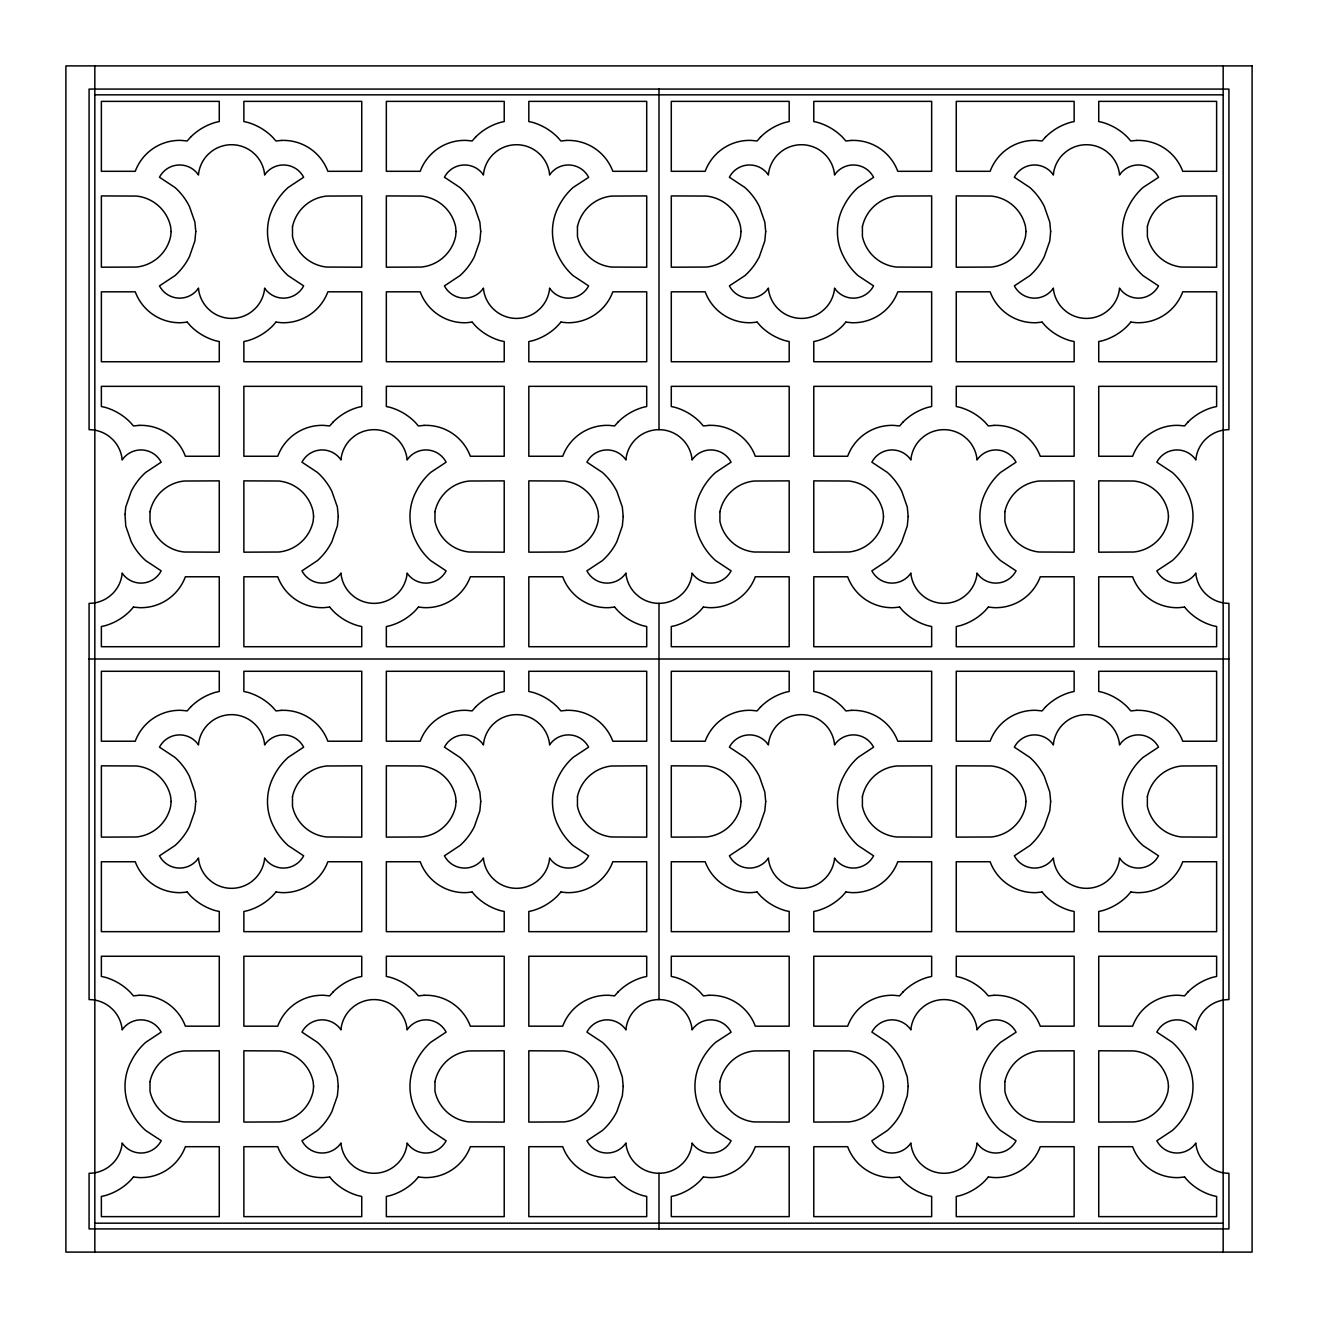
<?xml version="1.0" encoding="UTF-8"?>
<svg xmlns="http://www.w3.org/2000/svg" width="1318" height="1318" viewBox="0 0 1318 1318"><rect width="100%" height="100%" fill="white"/><g stroke="black" fill="none" stroke-linecap="round" stroke-linejoin="round"><path stroke-width="1.5" d="M94.83 94.83L1223.17 94.83M89.08 659L1228.92 659M94.83 1223.17L1223.17 1223.17M1223.17 65.9L1223.17 1252.1M659 89.08L659 429.684M659 603.347L659 999.604M659 1173.267L659 1228.92M94.83 65.9L94.83 1252.1M125.012 514.399L125.754 525.997L131.207 541.649A63.692 63.692 0 0 0 145.705 560.611L161.175 570.842A22.752 22.752 0 0 1 145.771 582.605L142.954 583.017A22.752 22.752 0 0 1 122.903 574.17L122.162 573.05L121.948 575.274A33.263 33.263 0 0 1 112.623 593.611L109.493 596.362A33.263 33.263 0 0 1 90.151 603.347L89.08 603.347L89.08 999.604L90.151 999.604A33.263 33.263 0 0 1 109.493 1006.59L112.623 1009.357A33.263 33.263 0 0 1 121.948 1027.678L122.162 1029.918L122.903 1028.798A22.752 22.752 0 0 1 142.954 1019.934L145.771 1020.363A22.752 22.752 0 0 1 161.175 1032.109L145.705 1042.34A63.692 63.692 0 0 0 131.207 1061.32C122.953 1076.872 122.953 1095.999 131.207 1111.568A63.692 63.692 0 0 0 145.705 1130.531L161.224 1140.663A22.752 22.752 0 0 1 145.771 1152.525L142.954 1152.937A22.752 22.752 0 0 1 122.903 1144.09L122.162 1142.97L121.948 1145.194A33.263 33.263 0 0 1 112.623 1163.53L109.493 1166.282A33.263 33.263 0 0 1 90.151 1173.267L89.08 1173.267L89.08 1228.92L1228.92 1228.92L1228.92 1173.267L1227.849 1173.267A33.263 33.263 0 0 1 1208.507 1166.282L1205.377 1163.53A33.263 33.263 0 0 1 1196.052 1145.194L1195.838 1142.97L1195.096 1144.09A22.752 22.752 0 0 1 1175.046 1152.937L1172.229 1152.525A22.752 22.752 0 0 1 1156.825 1140.762L1172.295 1130.531A63.692 63.692 0 0 0 1186.793 1111.568C1195.047 1095.999 1195.047 1076.872 1186.793 1061.32A63.692 63.692 0 0 0 1172.295 1042.34L1156.825 1032.109A22.752 22.752 0 0 1 1172.229 1020.363L1175.046 1019.934A22.752 22.752 0 0 1 1195.096 1028.798L1195.838 1029.918L1196.052 1027.678A33.263 33.263 0 0 1 1205.377 1009.357L1208.507 1006.59A33.263 33.263 0 0 1 1227.849 999.604L1228.92 999.604L1228.92 603.347L1227.849 603.347A33.263 33.263 0 0 1 1208.507 596.362L1205.377 593.611A33.263 33.263 0 0 1 1196.052 575.274L1195.838 573.05L1195.096 574.17A22.752 22.752 0 0 1 1175.046 583.017L1172.229 582.605A22.752 22.752 0 0 1 1156.825 570.842L1172.295 560.611A63.692 63.692 0 0 0 1186.793 541.649C1195.047 526.08 1195.047 506.952 1186.793 491.4A63.692 63.692 0 0 0 1172.295 472.421L1156.825 462.19A22.752 22.752 0 0 1 1172.229 450.443L1175.046 450.015A22.752 22.752 0 0 1 1195.096 458.878L1195.838 459.998L1196.052 457.774A33.263 33.263 0 0 1 1205.377 439.438L1208.507 436.67A33.263 33.263 0 0 1 1227.849 429.684L1228.92 429.684L1228.92 89.08L89.08 89.08L89.08 429.684L90.151 429.684A33.263 33.263 0 0 1 109.493 436.67L112.623 439.438A33.263 33.263 0 0 1 121.948 457.774L122.162 459.998L122.903 458.878A22.752 22.752 0 0 1 142.954 450.015L145.771 450.443A22.752 22.752 0 0 1 161.175 462.19L145.705 472.421A63.692 63.692 0 0 0 131.207 491.4L125.754 507.051L125.012 514.399M195.789 231.556L194.883 241.029L189.43 256.68A63.692 63.692 0 0 1 174.948 275.66L159.478 285.891A22.752 22.752 0 0 0 174.866 297.637L177.699 298.066A22.752 22.752 0 0 0 197.733 289.202L198.491 288.082L198.688 290.322A33.263 33.263 0 0 0 208.013 308.643L211.144 311.41A33.263 33.263 0 0 0 230.485 318.396L232.643 318.396A33.263 33.263 0 0 0 251.985 311.41L255.115 308.643A33.263 33.263 0 0 0 264.424 290.322L264.638 288.082L265.379 289.202A22.752 22.752 0 0 0 285.429 298.066L288.263 297.637A22.752 22.752 0 0 0 303.651 285.891L288.181 275.66A63.692 63.692 0 0 1 273.699 256.68C265.429 241.128 265.429 222.001 273.699 206.432A63.692 63.692 0 0 1 288.181 187.469L303.651 177.238A22.752 22.752 0 0 0 288.263 165.475L285.429 165.063A22.752 22.752 0 0 0 265.379 173.91L264.638 175.03L264.424 172.806A33.263 33.263 0 0 0 255.115 154.47L251.985 151.718A33.263 33.263 0 0 0 232.643 144.733L230.485 144.733A33.263 33.263 0 0 0 211.144 151.718L208.013 154.47A33.263 33.263 0 0 0 198.688 172.806L198.491 175.03L197.733 173.91A22.752 22.752 0 0 0 177.699 165.063L174.866 165.475A22.752 22.752 0 0 0 159.478 177.238L174.948 187.469A63.692 63.692 0 0 1 189.43 206.432L194.883 222.083L195.789 231.556M195.789 801.476L194.883 810.949L189.43 826.6A63.692 63.692 0 0 1 174.948 845.579L159.478 855.81A22.752 22.752 0 0 0 174.866 867.557L177.699 867.985A22.752 22.752 0 0 0 197.733 859.122L198.491 858.002L198.688 860.226A33.263 33.263 0 0 0 208.013 878.562L211.144 881.33A33.263 33.263 0 0 0 230.485 888.316L232.643 888.316A33.263 33.263 0 0 0 251.985 881.33L255.115 878.562A33.263 33.263 0 0 0 264.424 860.226L264.638 858.002L265.379 859.122A22.752 22.752 0 0 0 285.429 867.985L288.263 867.557A22.752 22.752 0 0 0 303.651 855.81L288.181 845.579A63.692 63.692 0 0 1 273.699 826.6C265.429 811.048 265.429 791.92 273.699 776.351A63.692 63.692 0 0 1 288.181 757.389L303.651 747.158A22.752 22.752 0 0 0 288.263 735.395L285.429 734.983A22.752 22.752 0 0 0 265.379 743.83L264.638 744.95L264.424 742.726A33.263 33.263 0 0 0 255.115 724.389L251.985 721.638A33.263 33.263 0 0 0 232.643 714.653L230.485 714.653A33.263 33.263 0 0 0 211.144 721.638L208.013 724.389A33.263 33.263 0 0 0 198.688 742.726L198.491 744.95L197.733 743.83A22.752 22.752 0 0 0 177.699 734.983L174.866 735.395A22.752 22.752 0 0 0 159.478 747.158L174.948 757.389A63.692 63.692 0 0 1 189.43 776.351L194.883 792.003L195.789 801.476M338.265 516.524L337.375 525.997L331.905 541.649A63.692 63.692 0 0 1 317.424 560.611L301.954 570.842A22.752 22.752 0 0 0 317.341 582.605L320.175 583.017A22.752 22.752 0 0 0 340.225 574.17L340.967 573.05L341.181 575.274A33.263 33.263 0 0 0 350.489 593.611L353.619 596.362A33.263 33.263 0 0 0 372.961 603.347L375.119 603.347A33.263 33.263 0 0 0 394.461 596.362L397.591 593.611A33.263 33.263 0 0 0 406.9 575.274L407.114 573.05L407.855 574.17A22.752 22.752 0 0 0 427.905 583.017L430.739 582.605A22.752 22.752 0 0 0 446.127 570.842L430.656 560.611A63.692 63.692 0 0 1 416.175 541.649C407.905 526.08 407.905 506.952 416.175 491.4A63.692 63.692 0 0 1 430.656 472.421L446.127 462.19A22.752 22.752 0 0 0 430.739 450.443L427.905 450.015A22.752 22.752 0 0 0 407.855 458.878L407.114 459.998L406.9 457.774A33.263 33.263 0 0 0 397.591 439.438L394.461 436.67A33.263 33.263 0 0 0 375.119 429.684L372.961 429.684A33.263 33.263 0 0 0 353.619 436.67L350.489 439.438A33.263 33.263 0 0 0 341.181 457.774L340.967 459.998L340.225 458.878A22.752 22.752 0 0 0 320.175 450.015L317.341 450.443A22.752 22.752 0 0 0 301.954 462.19L317.424 472.421A63.692 63.692 0 0 1 331.905 491.4L337.375 507.051L338.265 516.524M338.265 1086.444L337.375 1095.917L331.905 1111.568A63.692 63.692 0 0 1 317.424 1130.531L301.954 1140.762A22.752 22.752 0 0 0 317.341 1152.525L320.175 1152.937A22.752 22.752 0 0 0 340.225 1144.09L340.967 1142.97L341.181 1145.194A33.263 33.263 0 0 0 350.489 1163.53L353.619 1166.282A33.263 33.263 0 0 0 372.961 1173.267L375.119 1173.267A33.263 33.263 0 0 0 394.461 1166.282L397.591 1163.53A33.263 33.263 0 0 0 406.9 1145.194L407.114 1142.97L407.855 1144.09A22.752 22.752 0 0 0 427.905 1152.937L430.739 1152.525A22.752 22.752 0 0 0 446.127 1140.762L430.656 1130.531A63.692 63.692 0 0 1 416.175 1111.568C407.905 1095.999 407.905 1076.872 416.175 1061.32A63.692 63.692 0 0 1 430.656 1042.34L446.127 1032.109A22.752 22.752 0 0 0 430.739 1020.363L427.905 1019.934A22.752 22.752 0 0 0 407.855 1028.798L407.114 1029.918L406.9 1027.678A33.263 33.263 0 0 0 397.591 1009.357L394.461 1006.59A33.263 33.263 0 0 0 375.119 999.604L372.961 999.604A33.263 33.263 0 0 0 353.619 1006.59L350.489 1009.357A33.263 33.263 0 0 0 341.181 1027.678L340.967 1029.918L340.225 1028.798A22.752 22.752 0 0 0 320.175 1019.934L317.341 1020.363A22.752 22.752 0 0 0 301.954 1032.109L317.424 1042.34A63.692 63.692 0 0 1 331.905 1061.32L337.375 1076.971L338.265 1086.444M480.74 231.556L479.851 241.029L474.381 256.68A63.692 63.692 0 0 1 459.9 275.66L444.43 285.891A22.752 22.752 0 0 0 459.834 297.637L462.651 298.066A22.752 22.752 0 0 0 482.701 289.202L483.442 288.082L483.657 290.322A33.263 33.263 0 0 0 492.965 308.643L496.112 311.41A33.263 33.263 0 0 0 515.437 318.396L517.595 318.396A33.263 33.263 0 0 0 536.937 311.41L540.067 308.643A33.263 33.263 0 0 0 549.392 290.322L549.59 288.082L550.347 289.202A22.752 22.752 0 0 0 570.397 298.066L573.215 297.637A22.752 22.752 0 0 0 588.619 285.891L573.132 275.66A63.692 63.692 0 0 1 558.651 256.68C550.397 241.128 550.397 222.001 558.651 206.432A63.692 63.692 0 0 1 573.132 187.469L588.652 177.337A22.752 22.752 0 0 0 573.215 165.475L570.397 165.063A22.752 22.752 0 0 0 550.347 173.91L549.59 175.03L549.392 172.806A33.263 33.263 0 0 0 540.067 154.47L536.937 151.718A33.263 33.263 0 0 0 517.595 144.733L515.437 144.733A33.263 33.263 0 0 0 496.112 151.718L492.965 154.47A33.263 33.263 0 0 0 483.657 172.806L483.442 175.03L482.701 173.91A22.752 22.752 0 0 0 462.651 165.063L459.834 165.475A22.752 22.752 0 0 0 444.43 177.238L459.9 187.469A63.692 63.692 0 0 1 474.381 206.432L479.851 222.083L480.74 231.556M480.74 801.476L479.851 810.949L474.381 826.6A63.692 63.692 0 0 1 459.9 845.579L444.43 855.81A22.752 22.752 0 0 0 459.834 867.557L462.651 867.985A22.752 22.752 0 0 0 482.701 859.122L483.442 858.002L483.657 860.226A33.263 33.263 0 0 0 492.965 878.562L496.112 881.33A33.263 33.263 0 0 0 515.437 888.316L517.595 888.316A33.263 33.263 0 0 0 536.937 881.33L540.067 878.562A33.263 33.263 0 0 0 549.392 860.226L549.59 858.002L550.347 859.122A22.752 22.752 0 0 0 570.397 867.985L573.215 867.557A22.752 22.752 0 0 0 588.619 855.81L573.132 845.579A63.692 63.692 0 0 1 558.651 826.6C550.397 811.048 550.397 791.92 558.651 776.351A63.692 63.692 0 0 1 573.132 757.389L588.619 747.158A22.752 22.752 0 0 0 573.215 735.395L570.397 734.983A22.752 22.752 0 0 0 550.347 743.83L549.59 744.95L549.392 742.726A33.263 33.263 0 0 0 540.067 724.389L536.937 721.638A33.263 33.263 0 0 0 517.595 714.653L515.437 714.653A33.263 33.263 0 0 0 496.112 721.638L492.965 724.389A33.263 33.263 0 0 0 483.657 742.726L483.442 744.95L482.701 743.83A22.752 22.752 0 0 0 462.651 734.983L459.834 735.395A22.752 22.752 0 0 0 444.43 747.158L459.9 757.389A63.692 63.692 0 0 1 474.381 776.351L479.851 792.003L480.74 801.476M623.216 516.524L622.327 525.997L616.873 541.649A63.692 63.692 0 0 1 602.375 560.611L586.905 570.842A22.752 22.752 0 0 0 602.31 582.605L605.127 583.017A22.752 22.752 0 0 0 625.177 574.17L625.935 573.05L626.132 575.274A33.263 33.263 0 0 0 635.457 593.611L638.587 596.362A33.263 33.263 0 0 0 657.929 603.347L660.071 603.347A33.263 33.263 0 0 0 679.413 596.362L682.543 593.611A33.263 33.263 0 0 0 691.868 575.274L692.065 573.05L692.823 574.17A22.752 22.752 0 0 0 712.873 583.017L715.69 582.605A22.752 22.752 0 0 0 731.095 570.842L715.625 560.611A63.692 63.692 0 0 1 701.127 541.649C692.873 526.08 692.873 506.952 701.127 491.4A63.692 63.692 0 0 1 715.625 472.421L731.095 462.19A22.752 22.752 0 0 0 715.69 450.443L712.873 450.015A22.752 22.752 0 0 0 692.823 458.878L692.065 459.998L691.868 457.774A33.263 33.263 0 0 0 682.543 439.438L679.413 436.67A33.263 33.263 0 0 0 660.071 429.684L657.929 429.684A33.263 33.263 0 0 0 638.587 436.67L635.457 439.438A33.263 33.263 0 0 0 626.132 457.774L625.935 459.998L625.177 458.878A22.752 22.752 0 0 0 605.127 450.015L602.31 450.443A22.752 22.752 0 0 0 586.905 462.19L602.375 472.421A63.692 63.692 0 0 1 616.873 491.4L622.327 507.051L623.216 516.524M623.216 1086.444L622.327 1095.917L616.873 1111.568A63.692 63.692 0 0 1 602.375 1130.531L586.905 1140.762A22.752 22.752 0 0 0 602.31 1152.525L605.127 1152.937A22.752 22.752 0 0 0 625.177 1144.09L625.935 1142.97L626.132 1145.194A33.263 33.263 0 0 0 635.457 1163.53L638.587 1166.282A33.263 33.263 0 0 0 657.929 1173.267L660.071 1173.267A33.263 33.263 0 0 0 679.413 1166.282L682.543 1163.53A33.263 33.263 0 0 0 691.868 1145.194L692.065 1142.97L692.823 1144.09A22.752 22.752 0 0 0 712.873 1152.937L715.69 1152.525A22.752 22.752 0 0 0 731.095 1140.762L715.625 1130.531A63.692 63.692 0 0 1 701.127 1111.568C692.873 1095.999 692.873 1076.872 701.127 1061.32A63.692 63.692 0 0 1 715.625 1042.34L731.128 1032.208A22.752 22.752 0 0 0 715.69 1020.363L712.873 1019.934A22.752 22.752 0 0 0 692.823 1028.798L692.065 1029.918L691.868 1027.678A33.263 33.263 0 0 0 682.543 1009.357L679.413 1006.59A33.263 33.263 0 0 0 660.071 999.604L657.929 999.604A33.263 33.263 0 0 0 638.587 1006.59L635.457 1009.357A33.263 33.263 0 0 0 626.132 1027.678L625.935 1029.918L625.177 1028.798A22.752 22.752 0 0 0 605.127 1019.934L602.31 1020.363A22.752 22.752 0 0 0 586.905 1032.109L602.375 1042.34A63.692 63.692 0 0 1 616.873 1061.32L622.327 1076.971L623.216 1086.444M765.709 231.556L764.802 241.029L759.349 256.68A63.692 63.692 0 0 1 744.868 275.66L729.381 285.891A22.752 22.752 0 0 0 744.785 297.637L747.603 298.066A22.752 22.752 0 0 0 767.653 289.202L768.41 288.082L768.608 290.322A33.263 33.263 0 0 0 777.933 308.643L781.063 311.41A33.263 33.263 0 0 0 800.405 318.396L802.563 318.396A33.263 33.263 0 0 0 821.888 311.41L825.035 308.643A33.263 33.263 0 0 0 834.343 290.322L834.558 288.082L835.299 289.202A22.752 22.752 0 0 0 855.349 298.066L858.166 297.637A22.752 22.752 0 0 0 873.57 285.891L858.1 275.66A63.692 63.692 0 0 1 843.619 256.68C835.348 241.128 835.348 222.001 843.619 206.432A63.692 63.692 0 0 1 858.1 187.469L873.62 177.337A22.752 22.752 0 0 0 858.166 165.475L855.349 165.063A22.752 22.752 0 0 0 835.299 173.91L834.558 175.03L834.343 172.806A33.263 33.263 0 0 0 825.035 154.47L821.888 151.718A33.263 33.263 0 0 0 802.563 144.733L800.405 144.733A33.263 33.263 0 0 0 781.063 151.718L777.933 154.47A33.263 33.263 0 0 0 768.608 172.806L768.41 175.03L767.653 173.91A22.752 22.752 0 0 0 747.603 165.063L744.785 165.475A22.752 22.752 0 0 0 729.381 177.238L744.868 187.469A63.692 63.692 0 0 1 759.349 206.432L764.802 222.083L765.709 231.556M765.709 801.476L764.802 810.949L759.349 826.6A63.692 63.692 0 0 1 744.868 845.579L729.381 855.81A22.752 22.752 0 0 0 744.785 867.557L747.603 867.985A22.752 22.752 0 0 0 767.653 859.122L768.41 858.002L768.608 860.226A33.263 33.263 0 0 0 777.933 878.562L781.063 881.33A33.263 33.263 0 0 0 800.405 888.316L802.563 888.316A33.263 33.263 0 0 0 821.888 881.33L825.035 878.562A33.263 33.263 0 0 0 834.343 860.226L834.558 858.002L835.299 859.122A22.752 22.752 0 0 0 855.349 867.985L858.166 867.557A22.752 22.752 0 0 0 873.57 855.81L858.1 845.579A63.692 63.692 0 0 1 843.619 826.6C835.348 811.048 835.348 791.92 843.619 776.351A63.692 63.692 0 0 1 858.1 757.389L873.57 747.158A22.752 22.752 0 0 0 858.166 735.395L855.349 734.983A22.752 22.752 0 0 0 835.299 743.83L834.558 744.95L834.343 742.726A33.263 33.263 0 0 0 825.035 724.389L821.888 721.638A33.263 33.263 0 0 0 802.563 714.653L800.405 714.653A33.263 33.263 0 0 0 781.063 721.638L777.933 724.389A33.263 33.263 0 0 0 768.608 742.726L768.41 744.95L767.653 743.83A22.752 22.752 0 0 0 747.603 734.983L744.785 735.395A22.752 22.752 0 0 0 729.381 747.158L744.868 757.389A63.692 63.692 0 0 1 759.349 776.351L764.802 792.003L765.709 801.476M908.184 516.524L907.278 525.997L901.825 541.649A63.692 63.692 0 0 1 887.344 560.611L871.873 570.842A22.752 22.752 0 0 0 887.261 582.605L890.095 583.017A22.752 22.752 0 0 0 910.145 574.17L910.886 573.05L911.1 575.274A33.263 33.263 0 0 0 920.409 593.611L923.539 596.362A33.263 33.263 0 0 0 942.881 603.347L945.039 603.347A33.263 33.263 0 0 0 964.381 596.362L967.511 593.611A33.263 33.263 0 0 0 976.819 575.274L977.033 573.05L977.775 574.17A22.752 22.752 0 0 0 997.825 583.017L1000.659 582.605A22.752 22.752 0 0 0 1016.046 570.842L1000.576 560.611A63.692 63.692 0 0 1 986.095 541.649C977.824 526.08 977.824 506.952 986.095 491.4A63.692 63.692 0 0 1 1000.576 472.421L1016.046 462.19A22.752 22.752 0 0 0 1000.659 450.443L997.825 450.015A22.752 22.752 0 0 0 977.775 458.878L977.033 459.998L976.819 457.774A33.263 33.263 0 0 0 967.511 439.438L964.381 436.67A33.263 33.263 0 0 0 945.039 429.684L942.881 429.684A33.263 33.263 0 0 0 923.539 436.67L920.409 439.438A33.263 33.263 0 0 0 911.1 457.774L910.886 459.998L910.145 458.878A22.752 22.752 0 0 0 890.095 450.015L887.261 450.443A22.752 22.752 0 0 0 871.873 462.19L887.344 472.421A63.692 63.692 0 0 1 901.825 491.4L907.278 507.051L908.184 516.524M908.184 1086.444L907.278 1095.917L901.825 1111.568A63.692 63.692 0 0 1 887.344 1130.531L871.873 1140.762A22.752 22.752 0 0 0 887.261 1152.525L890.095 1152.937A22.752 22.752 0 0 0 910.145 1144.09L910.886 1142.97L911.1 1145.194A33.263 33.263 0 0 0 920.409 1163.53L923.539 1166.282A33.263 33.263 0 0 0 942.881 1173.267L945.039 1173.267A33.263 33.263 0 0 0 964.381 1166.282L967.511 1163.53A33.263 33.263 0 0 0 976.819 1145.194L977.033 1142.97L977.775 1144.09A22.752 22.752 0 0 0 997.825 1152.937L1000.659 1152.525A22.752 22.752 0 0 0 1016.046 1140.762L1000.576 1130.531A63.692 63.692 0 0 1 986.095 1111.568C977.824 1095.999 977.824 1076.872 986.095 1061.32A63.692 63.692 0 0 1 1000.576 1042.34L1016.096 1032.208A22.752 22.752 0 0 0 1000.659 1020.363L997.825 1019.934A22.752 22.752 0 0 0 977.775 1028.798L977.033 1029.918L976.819 1027.678A33.263 33.263 0 0 0 967.511 1009.357L964.381 1006.59A33.263 33.263 0 0 0 945.039 999.604L942.881 999.604A33.263 33.263 0 0 0 923.539 1006.59L920.409 1009.357A33.263 33.263 0 0 0 911.1 1027.678L910.886 1029.918L910.145 1028.798A22.752 22.752 0 0 0 890.095 1019.934L887.261 1020.363A22.752 22.752 0 0 0 871.873 1032.109L887.344 1042.34A63.692 63.692 0 0 1 901.825 1061.32L907.278 1076.971L908.184 1086.444M1050.66 231.556L1049.771 241.029L1044.301 256.68A63.692 63.692 0 0 1 1029.819 275.66L1014.349 285.891A22.752 22.752 0 0 0 1029.737 297.637L1032.571 298.066A22.752 22.752 0 0 0 1052.621 289.202L1053.362 288.082L1053.576 290.322A33.263 33.263 0 0 0 1062.885 308.643L1066.015 311.41A33.263 33.263 0 0 0 1085.357 318.396L1087.515 318.396A33.263 33.263 0 0 0 1106.856 311.41L1109.987 308.643A33.263 33.263 0 0 0 1119.312 290.322L1119.509 288.082L1120.267 289.202A22.752 22.752 0 0 0 1140.301 298.066L1143.134 297.637A22.752 22.752 0 0 0 1158.522 285.891L1143.052 275.66A63.692 63.692 0 0 1 1128.57 256.68C1120.316 241.128 1120.316 222.001 1128.57 206.432A63.692 63.692 0 0 1 1143.052 187.469L1158.571 177.337A22.752 22.752 0 0 0 1143.134 165.475L1140.301 165.063A22.752 22.752 0 0 0 1120.267 173.91L1119.509 175.03L1119.312 172.806A33.263 33.263 0 0 0 1109.987 154.47L1106.856 151.718A33.263 33.263 0 0 0 1087.515 144.733L1085.357 144.733A33.263 33.263 0 0 0 1066.015 151.718L1062.885 154.47A33.263 33.263 0 0 0 1053.576 172.806L1053.362 175.03L1052.621 173.91A22.752 22.752 0 0 0 1032.571 165.063L1029.737 165.475A22.752 22.752 0 0 0 1014.349 177.238L1029.819 187.469A63.692 63.692 0 0 1 1044.301 206.432L1049.771 222.083L1050.66 231.556M1050.66 801.476L1049.771 810.949L1044.301 826.6A63.692 63.692 0 0 1 1029.819 845.579L1014.349 855.81A22.752 22.752 0 0 0 1029.737 867.557L1032.571 867.985A22.752 22.752 0 0 0 1052.621 859.122L1053.362 858.002L1053.576 860.226A33.263 33.263 0 0 0 1062.885 878.562L1066.015 881.33A33.263 33.263 0 0 0 1085.357 888.316L1087.515 888.316A33.263 33.263 0 0 0 1106.856 881.33L1109.987 878.562A33.263 33.263 0 0 0 1119.312 860.226L1119.509 858.002L1120.267 859.122A22.752 22.752 0 0 0 1140.301 867.985L1143.134 867.557A22.752 22.752 0 0 0 1158.522 855.81L1143.052 845.579A63.692 63.692 0 0 1 1128.57 826.6C1120.316 811.048 1120.316 791.92 1128.57 776.351A63.692 63.692 0 0 1 1143.052 757.389L1158.522 747.158A22.752 22.752 0 0 0 1143.134 735.395L1140.301 734.983A22.752 22.752 0 0 0 1120.267 743.83L1119.509 744.95L1119.312 742.726A33.263 33.263 0 0 0 1109.987 724.389L1106.856 721.638A33.263 33.263 0 0 0 1087.515 714.653L1085.357 714.653A33.263 33.263 0 0 0 1066.015 721.638L1062.885 724.389A33.263 33.263 0 0 0 1053.576 742.726L1053.362 744.95L1052.621 743.83A22.752 22.752 0 0 0 1032.571 734.983L1029.737 735.395A22.752 22.752 0 0 0 1014.349 747.158L1029.819 757.389A63.692 63.692 0 0 1 1044.301 776.351L1049.771 792.003L1050.66 801.476M171.126 231.556L170.632 236.433A39.062 39.062 0 0 1 136.429 267.06L101.371 267.208L101.371 195.921L136.429 196.069A39.062 39.062 0 0 1 170.632 226.696L171.126 231.556M150.005 511.648L150.005 521.384A39.062 39.062 0 0 0 184.207 552.011L219.266 552.176L219.266 480.872L184.207 481.021A39.062 39.062 0 0 0 150.005 511.648M171.126 801.476L170.632 806.352A39.062 39.062 0 0 1 136.429 836.979L101.371 837.128L101.371 765.824L136.429 765.989A39.062 39.062 0 0 1 170.632 796.616L171.126 801.476M150.005 1081.567L150.005 1091.304A39.062 39.062 0 0 0 184.207 1121.931L219.266 1122.079L219.266 1050.792L184.207 1050.94A39.062 39.062 0 0 0 150.005 1081.567M292.481 226.696L292.481 236.433A39.062 39.062 0 0 0 326.699 267.06L361.742 267.208L361.742 195.921L326.699 196.069A39.062 39.062 0 0 0 292.481 226.696M313.602 516.524L313.124 521.384A39.062 39.062 0 0 1 278.905 552.011L243.863 552.176L243.863 480.872L278.905 481.021A39.062 39.062 0 0 1 313.124 511.648L313.602 516.524M292.481 796.616L292.481 806.352A39.062 39.062 0 0 0 326.699 836.979L361.742 837.128L361.742 765.824L326.699 765.989A39.062 39.062 0 0 0 292.481 796.616M313.602 1086.444L313.124 1091.304A39.062 39.062 0 0 1 278.905 1121.931L243.863 1122.079L243.863 1050.792L278.905 1050.94A39.062 39.062 0 0 1 313.124 1081.567L313.602 1086.444M456.077 231.556L455.6 236.433A39.062 39.062 0 0 1 421.381 267.06L386.339 267.208L386.339 195.921L421.381 196.069A39.062 39.062 0 0 1 455.6 226.696L456.077 231.556M434.973 511.648L434.973 521.384A39.062 39.062 0 0 0 469.175 552.011L504.217 552.176L504.217 480.872L469.175 481.021A39.062 39.062 0 0 0 434.973 511.648M456.077 801.476L455.6 806.352A39.062 39.062 0 0 1 421.381 836.979L386.339 837.128L386.339 765.824L421.381 765.989A39.062 39.062 0 0 1 455.6 796.616L456.077 801.476M434.973 1081.567L434.973 1091.304A39.062 39.062 0 0 0 469.175 1121.931L504.217 1122.079L504.217 1050.792L469.175 1050.94A39.062 39.062 0 0 0 434.973 1081.567M577.449 226.696L577.449 236.433A39.062 39.062 0 0 0 611.651 267.06L646.71 267.208L646.71 195.921L611.651 196.069A39.062 39.062 0 0 0 577.449 226.696M598.57 516.524L598.075 521.384A39.062 39.062 0 0 1 563.873 552.011L528.815 552.176L528.815 480.872L563.873 481.021A39.062 39.062 0 0 1 598.075 511.648L598.57 516.524M577.449 796.616L577.449 806.352A39.062 39.062 0 0 0 611.651 836.979L646.71 837.128L646.71 765.824L611.651 765.989A39.062 39.062 0 0 0 577.449 796.616M598.57 1086.444L598.075 1091.304A39.062 39.062 0 0 1 563.873 1121.931L528.815 1122.079L528.815 1050.792L563.873 1050.94A39.062 39.062 0 0 1 598.075 1081.567L598.57 1086.444M741.045 231.556L740.551 236.433A39.062 39.062 0 0 1 706.349 267.06L671.29 267.208L671.29 195.921L706.349 196.069A39.062 39.062 0 0 1 740.551 226.696L741.045 231.556M719.925 511.648L719.925 521.384A39.062 39.062 0 0 0 754.127 552.011L789.185 552.176L789.185 480.872L754.127 481.021A39.062 39.062 0 0 0 719.925 511.648M741.045 801.476L740.551 806.352A39.062 39.062 0 0 1 706.349 836.979L671.29 837.128L671.29 765.824L706.349 765.989A39.062 39.062 0 0 1 740.551 796.616L741.045 801.476M719.925 1081.567L719.925 1091.304A39.062 39.062 0 0 0 754.127 1121.931L789.185 1122.079L789.185 1050.792L754.127 1050.94A39.062 39.062 0 0 0 719.925 1081.567M862.4 226.696L862.4 236.433A39.062 39.062 0 0 0 896.619 267.06L931.661 267.208L931.661 195.921L896.619 196.069A39.062 39.062 0 0 0 862.4 226.696M883.521 516.524L883.027 521.384A39.062 39.062 0 0 1 848.825 552.011L813.783 552.176L813.783 480.872L848.825 481.021A39.062 39.062 0 0 1 883.027 511.648L883.521 516.524M862.4 796.616L862.4 806.352A39.062 39.062 0 0 0 896.619 836.979L931.661 837.128L931.661 765.824L896.619 765.989A39.062 39.062 0 0 0 862.4 796.616M883.521 1086.444L883.027 1091.304A39.062 39.062 0 0 1 848.825 1121.931L813.783 1122.079L813.783 1050.792L848.825 1050.94A39.062 39.062 0 0 1 883.027 1081.567L883.521 1086.444M1025.997 231.556L1025.519 236.433A39.062 39.062 0 0 1 991.301 267.06L956.258 267.208L956.258 195.921L991.301 196.069A39.062 39.062 0 0 1 1025.519 226.696L1025.997 231.556M1004.876 511.648L1004.876 521.384A39.062 39.062 0 0 0 1039.095 552.011L1074.137 552.176L1074.137 480.872L1039.095 481.021A39.062 39.062 0 0 0 1004.876 511.648M1025.997 801.476L1025.519 806.352A39.062 39.062 0 0 1 991.301 836.979L956.258 837.128L956.258 765.824L991.301 765.989A39.062 39.062 0 0 1 1025.519 796.616L1025.997 801.476M1004.876 1081.567L1004.876 1091.304A39.062 39.062 0 0 0 1039.095 1121.931L1074.137 1122.079L1074.137 1050.792L1039.095 1050.94A39.062 39.062 0 0 0 1004.876 1081.567M1147.368 226.696L1147.368 236.433A39.062 39.062 0 0 0 1181.571 267.06L1216.629 267.208L1216.629 195.921L1181.571 196.069A39.062 39.062 0 0 0 1147.368 226.696M1168.489 516.524L1167.995 521.384A39.062 39.062 0 0 1 1133.793 552.011L1098.734 552.176L1098.734 480.872L1133.793 481.021A39.062 39.062 0 0 1 1167.995 511.648L1168.489 516.524M1147.368 796.616L1147.368 806.352A39.062 39.062 0 0 0 1181.571 836.979L1216.629 837.128L1216.629 765.824L1181.571 765.989A39.062 39.062 0 0 0 1147.368 796.616M1168.489 1086.444L1167.995 1091.304A39.062 39.062 0 0 1 1133.793 1121.931L1098.734 1122.079L1098.734 1050.792L1133.793 1050.94A39.062 39.062 0 0 1 1167.995 1081.567L1168.489 1086.444M190.616 137.105L187.189 140.993L181.505 140.416A47.316 47.316 0 0 0 135.26 171.307L101.371 171.307L101.371 101.371L219.266 101.371L219.266 121.553L215.361 122.426A57.86 57.86 0 0 0 190.616 137.105M275.94 322.119L272.513 326.024A57.86 57.86 0 0 1 247.751 340.687L243.863 341.56L243.863 361.742L361.742 361.742L361.742 291.822L327.853 291.822A47.25 47.25 0 0 1 318.725 306.979A47.333 47.333 0 0 1 281.607 322.712L275.94 322.119M475.567 137.105L472.141 140.993L466.473 140.416A47.316 47.316 0 0 0 420.211 171.307L386.339 171.307L386.339 101.371L504.217 101.371L504.217 121.553L500.329 122.426A57.86 57.86 0 0 0 475.567 137.105M133.464 607.087L130.037 610.975A57.86 57.86 0 0 1 105.275 625.655L101.371 626.528L101.371 646.71L219.266 646.71L219.266 576.773L185.377 576.773A47.316 47.316 0 0 1 139.131 607.647L133.464 607.087M333.092 422.073L329.665 425.961L323.981 425.384A47.316 47.316 0 0 0 277.736 456.259L243.863 456.259L243.863 386.339L361.742 386.339L361.742 406.521L357.837 407.394A57.86 57.86 0 0 0 333.092 422.073M190.616 707.025L187.189 710.913L181.505 710.336A47.316 47.316 0 0 0 135.26 741.227L101.371 741.227L101.371 671.29L219.266 671.29L219.266 691.472L215.361 692.345A57.86 57.86 0 0 0 190.616 707.025M560.891 322.119L557.481 326.024A57.86 57.86 0 0 1 532.719 340.687L528.815 341.56L528.815 361.742L646.71 361.742L646.71 291.822L612.821 291.822A47.316 47.316 0 0 1 566.575 322.696L560.891 322.119M760.519 137.105L757.109 140.993L751.425 140.416A47.316 47.316 0 0 0 705.179 171.307L671.29 171.307L671.29 101.371L789.185 101.371L789.185 121.553L785.281 122.426A57.86 57.86 0 0 0 760.519 137.105M418.416 607.087L414.989 610.975A57.86 57.86 0 0 1 390.243 625.655L386.339 626.528L386.339 646.71L504.217 646.71L504.217 576.773L470.345 576.773A47.316 47.316 0 0 1 424.099 607.647L418.416 607.087M618.043 422.073L614.616 425.961L608.949 425.384A47.316 47.316 0 0 0 562.704 456.259L528.815 456.259L528.815 386.339L646.71 386.339L646.71 406.521L642.805 407.394A57.86 57.86 0 0 0 618.043 422.073M275.94 892.039L272.513 895.927A57.86 57.86 0 0 1 247.751 910.606L243.863 911.479L243.863 931.661L361.742 931.661L361.742 861.741L327.853 861.741A47.25 47.25 0 0 1 318.725 876.898A47.333 47.333 0 0 1 281.607 892.615L275.94 892.039M475.567 707.025L472.141 710.913L466.473 710.336A47.316 47.316 0 0 0 420.211 741.227L386.339 741.227L386.339 671.29L504.217 671.29L504.217 691.472L500.329 692.345A57.86 57.86 0 0 0 475.567 707.025M845.859 322.119L842.433 326.024A57.86 57.86 0 0 1 817.671 340.687L813.783 341.56L813.783 361.742L931.661 361.742L931.661 291.822L897.772 291.822A47.25 47.25 0 0 1 888.645 306.979A47.333 47.333 0 0 1 851.527 322.712L845.859 322.119M1045.487 137.105L1042.06 140.993L1036.393 140.416A47.316 47.316 0 0 0 990.131 171.307L956.258 171.307L956.258 101.371L1074.137 101.371L1074.137 121.553L1070.249 122.426A57.86 57.86 0 0 0 1045.487 137.105M133.464 1177.007L130.037 1180.895A57.86 57.86 0 0 1 105.275 1195.574L101.371 1196.447L101.371 1216.629L219.266 1216.629L219.266 1146.693L185.377 1146.693A47.316 47.316 0 0 1 139.131 1177.567L133.464 1177.007M333.092 991.976L329.665 995.881L323.981 995.288A47.316 47.316 0 0 0 277.736 1026.178L243.863 1026.178L243.863 956.258L361.742 956.258L361.742 976.44L357.837 977.313A57.86 57.86 0 0 0 333.092 991.976M703.384 607.087L699.957 610.975A57.86 57.86 0 0 1 675.195 625.655L671.29 626.528L671.29 646.71L789.185 646.71L789.185 576.773L755.296 576.773A47.316 47.316 0 0 1 709.051 607.647L703.384 607.087M903.011 422.073L899.584 425.961L893.901 425.384A47.316 47.316 0 0 0 847.655 456.259L813.783 456.259L813.783 386.339L931.661 386.339L931.661 406.521L927.757 407.394A57.86 57.86 0 0 0 903.011 422.073M560.891 892.039L557.481 895.927A57.86 57.86 0 0 1 532.719 910.606L528.815 911.479L528.815 931.661L646.71 931.661L646.71 861.741L612.821 861.741A47.316 47.316 0 0 1 566.575 892.615L560.891 892.039M760.519 707.025L757.109 710.913L751.425 710.336A47.316 47.316 0 0 0 705.179 741.227L671.29 741.227L671.29 671.29L789.185 671.29L789.185 691.472L785.281 692.345A57.86 57.86 0 0 0 760.519 707.025M1130.811 322.119L1127.384 326.024A57.86 57.86 0 0 1 1102.639 340.687L1098.734 341.56L1098.734 361.742L1216.629 361.742L1216.629 291.822L1182.74 291.822A47.316 47.316 0 0 1 1136.495 322.696L1130.811 322.119M418.416 1177.007L414.989 1180.895A57.86 57.86 0 0 1 390.243 1195.574L386.339 1196.447L386.339 1216.629L504.217 1216.629L504.217 1146.693L470.345 1146.693A47.316 47.316 0 0 1 424.099 1177.567L418.416 1177.007M618.043 991.976L614.616 995.881L608.949 995.288A47.316 47.316 0 0 0 562.704 1026.178L528.815 1026.178L528.815 956.258L646.71 956.258L646.71 976.44L642.805 977.313A57.86 57.86 0 0 0 618.043 991.976M988.335 607.087L984.908 610.975A57.86 57.86 0 0 1 960.163 625.655L956.258 626.528L956.258 646.71L1074.137 646.71L1074.137 576.773L1040.264 576.773A47.316 47.316 0 0 1 994.019 607.647L988.335 607.087M1187.963 422.073L1184.536 425.961L1178.869 425.384A47.316 47.316 0 0 0 1132.623 456.259L1098.734 456.259L1098.734 386.339L1216.629 386.339L1216.629 406.521L1212.725 407.394A57.86 57.86 0 0 0 1187.963 422.073M845.859 892.039L842.433 895.927A57.86 57.86 0 0 1 817.671 910.606L813.783 911.479L813.783 931.661L931.661 931.661L931.661 861.741L897.772 861.741A47.25 47.25 0 0 1 888.645 876.898A47.333 47.333 0 0 1 851.527 892.615L845.859 892.039M1045.487 707.025L1042.06 710.913L1036.393 710.336A47.316 47.316 0 0 0 990.131 741.227L956.258 741.227L956.258 671.29L1074.137 671.29L1074.137 691.472L1070.249 692.345A57.86 57.86 0 0 0 1045.487 707.025M703.384 1177.007L699.957 1180.895A57.86 57.86 0 0 1 675.195 1195.574L671.29 1196.447L671.29 1216.629L789.185 1216.629L789.185 1146.693L755.296 1146.693A47.316 47.316 0 0 1 709.051 1177.567L703.384 1177.007M903.011 991.976L899.584 995.881L893.901 995.288A47.316 47.316 0 0 0 847.655 1026.178L813.783 1026.178L813.783 956.258L931.661 956.258L931.661 976.44L927.757 977.313A57.86 57.86 0 0 0 903.011 991.976M1130.811 892.039L1127.384 895.927A57.86 57.86 0 0 1 1102.639 910.606L1098.734 911.479L1098.734 931.661L1216.629 931.661L1216.629 861.741L1182.74 861.741A47.316 47.316 0 0 1 1136.495 892.615L1130.811 892.039M988.335 1177.007L984.908 1180.895A57.86 57.86 0 0 1 960.163 1195.574L956.258 1196.447L956.258 1216.629L1074.137 1216.629L1074.137 1146.693L1040.264 1146.693A47.316 47.316 0 0 1 994.019 1177.567L988.335 1177.007M1187.963 991.976L1184.536 995.881L1178.869 995.288A47.316 47.316 0 0 0 1132.623 1026.178L1098.734 1026.178L1098.734 956.258L1216.629 956.258L1216.629 976.44L1212.725 977.313A57.86 57.86 0 0 0 1187.963 991.976M281.607 140.416L275.94 140.993L272.513 137.105A57.86 57.86 0 0 0 247.751 122.426L243.863 121.553L243.863 101.371L361.742 101.371L361.742 171.307L327.853 171.307A47.316 47.316 0 0 0 281.624 140.433M566.575 140.416L560.891 140.993L557.481 137.105A57.86 57.86 0 0 0 532.719 122.426L528.815 121.553L528.815 101.371L646.71 101.371L646.71 171.307L612.821 171.307A47.316 47.316 0 0 0 566.575 140.433M851.527 140.416L845.859 140.993L842.433 137.105A57.86 57.86 0 0 0 817.671 122.426L813.783 121.553L813.783 101.371L931.661 101.371L931.661 171.307L897.772 171.307A47.316 47.316 0 0 0 851.527 140.433M1136.495 140.416L1130.811 140.993L1127.384 137.105A57.86 57.86 0 0 0 1102.639 122.426L1098.734 121.553L1098.734 101.371L1216.629 101.371L1216.629 171.307L1182.74 171.307A47.316 47.316 0 0 0 1136.495 140.433M187.189 322.119L181.505 322.712A47.316 47.316 0 0 1 135.26 291.822L101.371 291.822L101.371 361.742L219.266 361.742L219.266 341.56L215.361 340.687A57.86 57.86 0 0 1 190.616 326.024L187.189 322.119M472.141 322.119L466.473 322.712A47.316 47.316 0 0 1 420.211 291.822L386.339 291.822L386.339 361.742L504.217 361.742L504.217 341.56L500.329 340.687A57.86 57.86 0 0 1 475.567 326.024L472.141 322.119M757.109 322.119L751.425 322.712A47.316 47.316 0 0 1 705.179 291.822L671.29 291.822L671.29 361.742L789.185 361.742L789.185 341.56L785.281 340.687A57.86 57.86 0 0 1 760.519 326.024L757.109 322.119M1042.06 322.119L1036.393 322.712A47.316 47.316 0 0 1 990.131 291.822L956.258 291.822L956.258 361.742L1074.137 361.742L1074.137 341.56L1070.249 340.687A57.86 57.86 0 0 1 1045.487 326.024L1042.06 322.119M139.131 425.384L133.464 425.961L130.037 422.073A57.86 57.86 0 0 0 105.275 407.394L101.371 406.521L101.371 386.339L219.266 386.339L219.266 456.259L185.377 456.259A47.316 47.316 0 0 0 139.131 425.384M424.099 425.384L418.416 425.961L414.989 422.073A57.86 57.86 0 0 0 390.243 407.394L386.339 406.521L386.339 386.339L504.217 386.339L504.217 456.259L470.345 456.259A47.316 47.316 0 0 0 424.099 425.384M709.051 425.384L703.384 425.961L699.957 422.073A57.86 57.86 0 0 0 675.195 407.394L671.29 406.521L671.29 386.339L789.185 386.339L789.185 456.259L755.296 456.259A47.316 47.316 0 0 0 709.051 425.384M994.019 425.384L988.335 425.961L984.908 422.073A57.86 57.86 0 0 0 960.163 407.394L956.258 406.521L956.258 386.339L1074.137 386.339L1074.137 456.259L1040.264 456.259A47.316 47.316 0 0 0 994.019 425.384M329.665 607.087L323.981 607.664A47.316 47.316 0 0 1 277.736 576.773L243.863 576.773L243.863 646.71L361.742 646.71L361.742 626.528L357.837 625.655A57.86 57.86 0 0 1 333.092 610.975L329.665 607.087M614.616 607.087L608.949 607.664A47.316 47.316 0 0 1 562.704 576.773L528.815 576.773L528.815 646.71L646.71 646.71L646.71 626.528L642.805 625.655A57.86 57.86 0 0 1 618.043 610.975L614.616 607.087M899.584 607.087L893.901 607.664A47.316 47.316 0 0 1 847.655 576.773L813.783 576.773L813.783 646.71L931.661 646.71L931.661 626.528L927.757 625.655A57.86 57.86 0 0 1 903.011 610.975L899.584 607.087M1184.536 607.087L1178.869 607.664A47.316 47.316 0 0 1 1132.623 576.773L1098.734 576.773L1098.734 646.71L1216.629 646.71L1216.629 626.528L1212.725 625.655A57.86 57.86 0 0 1 1187.963 610.975L1184.536 607.087M281.607 710.336L275.94 710.913L272.513 707.025A57.86 57.86 0 0 0 247.751 692.345L243.863 691.472L243.863 671.29L361.742 671.29L361.742 741.227L327.853 741.227A47.316 47.316 0 0 0 281.624 710.353M566.575 710.336L560.891 710.913L557.481 707.025A57.86 57.86 0 0 0 532.719 692.345L528.815 691.472L528.815 671.29L646.71 671.29L646.71 741.227L612.821 741.227A47.316 47.316 0 0 0 566.575 710.353M851.527 710.336L845.859 710.913L842.433 707.025A57.86 57.86 0 0 0 817.671 692.345L813.783 691.472L813.783 671.29L931.661 671.29L931.661 741.227L897.772 741.227A47.316 47.316 0 0 0 851.527 710.353M1136.495 710.336L1130.811 710.913L1127.384 707.025A57.86 57.86 0 0 0 1102.639 692.345L1098.734 691.472L1098.734 671.29L1216.629 671.29L1216.629 741.227L1182.74 741.227A47.316 47.316 0 0 0 1136.495 710.353M187.189 892.039L181.505 892.615A47.316 47.316 0 0 1 135.26 861.741L101.371 861.741L101.371 931.661L219.266 931.661L219.266 911.479L215.361 910.606A57.86 57.86 0 0 1 190.616 895.927L187.189 892.039M472.141 892.039L466.473 892.615A47.316 47.316 0 0 1 420.211 861.741L386.339 861.741L386.339 931.661L504.217 931.661L504.217 911.479L500.329 910.606A57.86 57.86 0 0 1 475.567 895.927L472.141 892.039M757.109 892.039L751.425 892.615A47.316 47.316 0 0 1 705.179 861.741L671.29 861.741L671.29 931.661L789.185 931.661L789.185 911.479L785.281 910.606A57.86 57.86 0 0 1 760.519 895.927L757.109 892.039M1042.06 892.039L1036.393 892.615A47.316 47.316 0 0 1 990.131 861.741L956.258 861.741L956.258 931.661L1074.137 931.661L1074.137 911.479L1070.249 910.606A57.86 57.86 0 0 1 1045.487 895.927L1042.06 892.039M139.131 995.288L133.464 995.881L130.037 991.976A57.86 57.86 0 0 0 105.275 977.313L101.371 976.44L101.371 956.258L219.266 956.258L219.266 1026.178L185.377 1026.178A47.316 47.316 0 0 0 139.131 995.304M424.099 995.288L418.416 995.881L414.989 991.976A57.86 57.86 0 0 0 390.243 977.313L386.339 976.44L386.339 956.258L504.217 956.258L504.217 1026.178L470.345 1026.178A47.316 47.316 0 0 0 424.099 995.304M709.051 995.288L703.384 995.881L699.957 991.976A57.86 57.86 0 0 0 675.195 977.313L671.29 976.44L671.29 956.258L789.185 956.258L789.185 1026.178L755.296 1026.178A47.316 47.316 0 0 0 709.051 995.304M994.019 995.288L988.335 995.881L984.908 991.976A57.86 57.86 0 0 0 960.163 977.313L956.258 976.44L956.258 956.258L1074.137 956.258L1074.137 1026.178L1040.264 1026.178A47.316 47.316 0 0 0 994.019 995.304M329.665 1177.007L323.981 1177.584A47.316 47.316 0 0 1 277.736 1146.693L243.863 1146.693L243.863 1216.629L361.742 1216.629L361.742 1196.447L357.837 1195.574A57.86 57.86 0 0 1 333.092 1180.895L329.665 1177.007M614.616 1177.007L608.949 1177.584A47.316 47.316 0 0 1 562.704 1146.693L528.815 1146.693L528.815 1216.629L646.71 1216.629L646.71 1196.447L642.805 1195.574A57.86 57.86 0 0 1 618.043 1180.895L614.616 1177.007M899.584 1177.007L893.901 1177.584A47.316 47.316 0 0 1 847.655 1146.693L813.783 1146.693L813.783 1216.629L931.661 1216.629L931.661 1196.447L927.757 1195.574A57.86 57.86 0 0 1 903.011 1180.895L899.584 1177.007M1184.536 1177.007L1178.869 1177.584A47.316 47.316 0 0 1 1132.623 1146.693L1098.734 1146.693L1098.734 1216.629L1216.629 1216.629L1216.629 1196.447L1212.725 1195.574A57.86 57.86 0 0 1 1187.963 1180.895L1184.536 1177.007M1252.1 65.9L65.9 65.9L65.9 1252.1L1252.1 1252.1L1252.1 65.9"/></g></svg>
